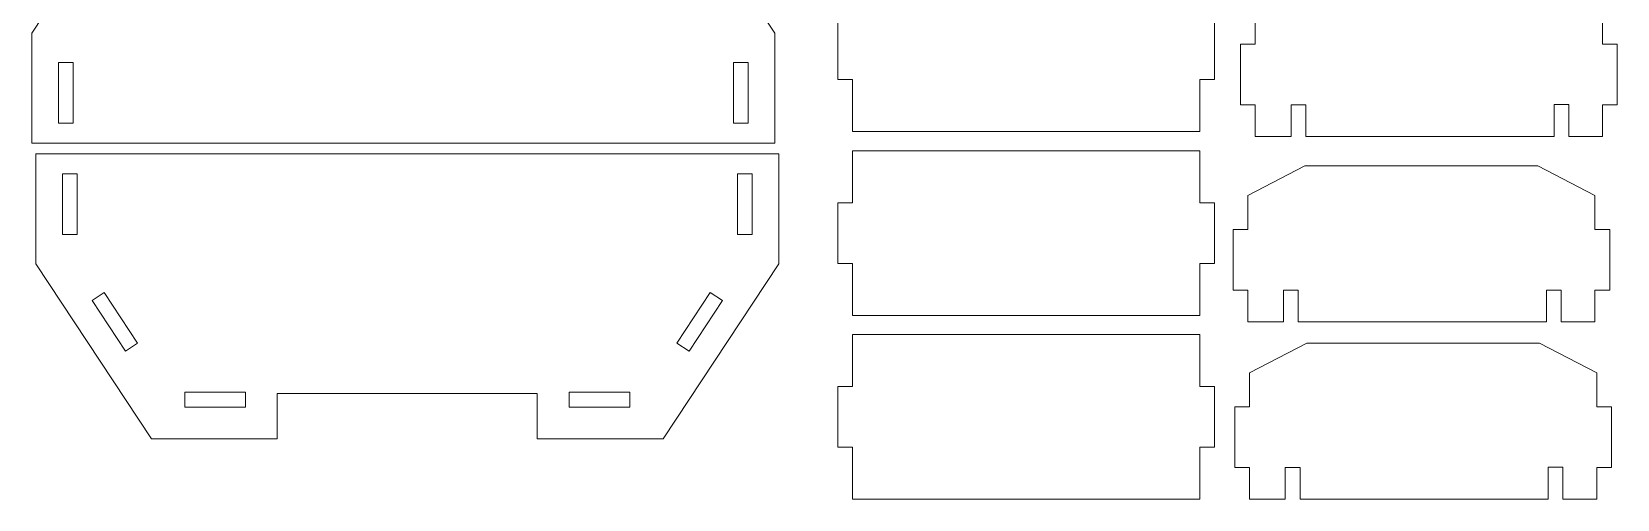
# Model space of a CAD drawing. Header units: millimetres. Extents: x -252 to 510, y -365 to 448.
# Drawn here: x 185.6 to 509.7, y -125 to -29.5 of the extents above; entities that cross this region are included whole.
import ezdxf

# ---------------------------------------------------------------- set-up
doc = ezdxf.new("R2010")
doc.units = ezdxf.units.MM
doc.header["$MEASUREMENT"] = 0
doc.layers.add('Capa 1', color=7, linetype='Continuous')

msp = doc.modelspace()

# ---------------------------------------------------------------- linework, layer by layer
at = {"layer": 'Capa 1', "color": 137, "lineweight": 9}
for points, knots in [([(288.0842, -3.3301), (288.0842, -3.3301), (234.9489, -3.3301), (234.9489, -3.3301), (234.9489, -3.3301), (234.9489, -3.3301), (234.9475, -3.0179), (234.9475, -3.0179), (234.9475, -3.0179), (234.9475, -3.0179), (234.9475, 5.921), (234.9475, 5.921), (234.9475, 5.921), (234.9475, 5.921), (209.2166, 5.921), (209.2166, 5.921), (209.2166, 5.921), (209.2166, 5.921), (185.5899, -29.816), (185.5899, -29.816), (185.5899, -29.816), (185.5899, -29.816), (185.5899, -52.2666), (185.5899, -52.2666), (185.5899, -52.2666), (185.5899, -52.2666), (337.4532, -52.2666), (337.4532, -52.2666), (337.4532, -52.2666), (337.4532, -52.2666), (337.4532, -29.816), (337.4532, -29.816), (337.4532, -29.816), (337.4532, -29.816), (313.8264, 5.921), (313.8264, 5.921), (313.8264, 5.921), (313.8264, 5.921), (288.0958, 5.921), (288.0958, 5.921), (288.0958, 5.921), (288.0958, 5.921), (288.0958, -3.0179), (288.0958, -3.0179), (288.0958, -3.0179), (288.0958, -3.0179), (288.0842, -3.0179), (288.0842, -3.0179), (288.0842, -3.0179), (288.0842, -3.0179), (288.0842, -3.3301), (288.0842, -3.3301)], [0, 0, 0, 0, 0.07692308, 0.07692308, 0.07692308, 0.07692308, 0.15384615, 0.15384615, 0.15384615, 0.15384615, 0.23076923, 0.23076923, 0.23076923, 0.23076923, 0.30769231, 0.30769231, 0.30769231, 0.30769231, 0.38461538, 0.38461538, 0.38461538, 0.38461538, 0.46153846, 0.46153846, 0.46153846, 0.46153846, 0.53846154, 0.53846154, 0.53846154, 0.53846154, 0.61538462, 0.61538462, 0.61538462, 0.61538462, 0.69230769, 0.69230769, 0.69230769, 0.69230769, 0.76923077, 0.76923077, 0.76923077, 0.76923077, 0.84615385, 0.84615385, 0.84615385, 0.84615385, 0.92307692, 0.92307692, 0.92307692, 0.92307692, 1, 1, 1, 1]), ([(427.3524, -26.9037), (427.3524, -26.9037), (424.348, -26.9037), (424.348, -26.9037), (424.348, -26.9037), (424.348, -26.9037), (424.348, -16.285), (424.348, -16.285), (424.348, -16.285), (424.348, -16.285), (353.371, -16.285), (353.371, -16.285), (353.371, -16.285), (353.371, -16.285), (353.371, -26.9037), (353.371, -26.9037), (353.371, -26.9037), (353.371, -26.9037), (350.3666, -26.9037), (350.3666, -26.9037), (350.3666, -26.9037), (350.3666, -26.9037), (350.3666, -39.2972), (350.3666, -39.2972), (350.3666, -39.2972), (350.3666, -39.2972), (353.371, -39.2972), (353.371, -39.2972), (353.371, -39.2972), (353.371, -39.2972), (353.371, -49.9187), (353.371, -49.9187), (353.371, -49.9187), (353.371, -49.9187), (424.348, -49.9187), (424.348, -49.9187), (424.348, -49.9187), (424.348, -49.9187), (424.348, -39.2972), (424.348, -39.2972), (424.348, -39.2972), (424.348, -39.2972), (427.3524, -39.2972), (427.3524, -39.2972), (427.3524, -39.2972), (427.3524, -39.2972), (427.3524, -26.9037), (427.3524, -26.9037)], [0, 0, 0, 0, 0.08333333, 0.08333333, 0.08333333, 0.08333333, 0.16666667, 0.16666667, 0.16666667, 0.16666667, 0.25, 0.25, 0.25, 0.25, 0.33333333, 0.33333333, 0.33333333, 0.33333333, 0.41666667, 0.41666667, 0.41666667, 0.41666667, 0.5, 0.5, 0.5, 0.5, 0.58333333, 0.58333333, 0.58333333, 0.58333333, 0.66666667, 0.66666667, 0.66666667, 0.66666667, 0.75, 0.75, 0.75, 0.75, 0.83333333, 0.83333333, 0.83333333, 0.83333333, 0.91666667, 0.91666667, 0.91666667, 0.91666667, 1, 1, 1, 1]), ([(494.9662, -19.0403), (494.9662, -19.0403), (447.3731, -19.0403), (447.3731, -19.0403), (447.3731, -19.0403), (447.3731, -19.0403), (435.6814, -25.1126), (435.6814, -25.1126), (435.6814, -25.1126), (435.6814, -25.1126), (435.6814, -32.0433), (435.6814, -32.0433), (435.6814, -32.0433), (435.6814, -32.0433), (432.6766, -32.0433), (432.6766, -32.0433), (432.6766, -32.0433), (432.6766, -32.0433), (432.6766, -44.4369), (432.6766, -44.4369), (432.6766, -44.4369), (432.6766, -44.4369), (435.6814, -44.4369), (435.6814, -44.4369), (435.6814, -44.4369), (435.6814, -44.4369), (435.6814, -50.9385), (435.6814, -50.9385), (435.6814, -50.9385), (435.6814, -50.9385), (443.0073, -50.9385), (443.0073, -50.9385), (443.0073, -50.9385), (443.0073, -50.9385), (443.0073, -44.43), (443.0073, -44.43), (443.0073, -44.43), (443.0073, -44.43), (446.0073, -44.43), (446.0073, -44.43), (446.0073, -44.43), (446.0073, -44.43), (446.0073, -50.9385), (446.0073, -50.9385), (446.0073, -50.9385), (446.0073, -50.9385), (496.7355, -50.9385), (496.7355, -50.9385), (496.7355, -50.9385), (496.7355, -50.9385), (496.7355, -44.4118), (496.7355, -44.4118), (496.7355, -44.4118), (496.7355, -44.4118), (499.7355, -44.4118), (499.7355, -44.4118), (499.7355, -44.4118), (499.7355, -44.4118), (499.7355, -50.9385), (499.7355, -50.9385), (499.7355, -50.9385), (499.7355, -50.9385), (506.6586, -50.9385), (506.6586, -50.9385), (506.6586, -50.9385), (506.6586, -50.9385), (506.6586, -44.4369), (506.6586, -44.4369), (506.6586, -44.4369), (506.6586, -44.4369), (509.6629, -44.4369), (509.6629, -44.4369), (509.6629, -44.4369), (509.6629, -44.4369), (509.6629, -32.0433), (509.6629, -32.0433), (509.6629, -32.0433), (509.6629, -32.0433), (506.6586, -32.0433), (506.6586, -32.0433), (506.6586, -32.0433), (506.6586, -32.0433), (506.6586, -25.1126), (506.6586, -25.1126), (506.6586, -25.1126), (506.6586, -25.1126), (494.9662, -19.0403), (494.9662, -19.0403)], [0, 0, 0, 0, 0.04545455, 0.04545455, 0.04545455, 0.04545455, 0.09090909, 0.09090909, 0.09090909, 0.09090909, 0.13636364, 0.13636364, 0.13636364, 0.13636364, 0.18181818, 0.18181818, 0.18181818, 0.18181818, 0.22727273, 0.22727273, 0.22727273, 0.22727273, 0.27272727, 0.27272727, 0.27272727, 0.27272727, 0.31818182, 0.31818182, 0.31818182, 0.31818182, 0.36363636, 0.36363636, 0.36363636, 0.36363636, 0.40909091, 0.40909091, 0.40909091, 0.40909091, 0.45454545, 0.45454545, 0.45454545, 0.45454545, 0.5, 0.5, 0.5, 0.5, 0.54545455, 0.54545455, 0.54545455, 0.54545455, 0.59090909, 0.59090909, 0.59090909, 0.59090909, 0.63636364, 0.63636364, 0.63636364, 0.63636364, 0.68181818, 0.68181818, 0.68181818, 0.68181818, 0.72727273, 0.72727273, 0.72727273, 0.72727273, 0.77272727, 0.77272727, 0.77272727, 0.77272727, 0.81818182, 0.81818182, 0.81818182, 0.81818182, 0.86363636, 0.86363636, 0.86363636, 0.86363636, 0.90909091, 0.90909091, 0.90909091, 0.90909091, 0.95454545, 0.95454545, 0.95454545, 0.95454545, 1, 1, 1, 1]), ([(194.0366, -35.8309), (194.0366, -35.8309), (194.0366, -48.2309), (194.0366, -48.2309), (194.0366, -48.2309), (194.0366, -48.2309), (191.0366, -48.2309), (191.0366, -48.2309), (191.0366, -48.2309), (191.0366, -48.2309), (191.0366, -35.8309), (191.0366, -35.8309), (191.0366, -35.8309), (191.0366, -35.8309), (194.0366, -35.8309), (194.0366, -35.8309)], [0, 0, 0, 0, 0.25, 0.25, 0.25, 0.25, 0.5, 0.5, 0.5, 0.5, 0.75, 0.75, 0.75, 0.75, 1, 1, 1, 1]), ([(329.0066, -48.2309), (329.0066, -48.2309), (329.0066, -35.8309), (329.0066, -35.8309), (329.0066, -35.8309), (329.0066, -35.8309), (332.0066, -35.8309), (332.0066, -35.8309), (332.0066, -35.8309), (332.0066, -35.8309), (332.0066, -48.2309), (332.0066, -48.2309), (332.0066, -48.2309), (332.0066, -48.2309), (329.0066, -48.2309), (329.0066, -48.2309)], [0, 0, 0, 0, 0.25, 0.25, 0.25, 0.25, 0.5, 0.5, 0.5, 0.5, 0.75, 0.75, 0.75, 0.75, 1, 1, 1, 1]), ([(338.2808, -54.4938), (338.2808, -54.4938), (186.4175, -54.4938), (186.4175, -54.4938), (186.4175, -54.4938), (186.4175, -54.4938), (186.4175, -76.9444), (186.4175, -76.9444), (186.4175, -76.9444), (186.4175, -76.9444), (210.0442, -112.6814), (210.0442, -112.6814), (210.0442, -112.6814), (210.0442, -112.6814), (235.7751, -112.6814), (235.7751, -112.6814), (235.7751, -112.6814), (235.7751, -112.6814), (235.7751, -103.7425), (235.7751, -103.7425), (235.7751, -103.7425), (235.7751, -103.7425), (235.7765, -103.4303), (235.7765, -103.4303), (235.7765, -103.4303), (235.7765, -103.4303), (288.9118, -103.4303), (288.9118, -103.4303), (288.9118, -103.4303), (288.9118, -103.4303), (288.9118, -103.7425), (288.9118, -103.7425), (288.9118, -103.7425), (288.9118, -103.7425), (288.9234, -103.7425), (288.9234, -103.7425), (288.9234, -103.7425), (288.9234, -103.7425), (288.9234, -112.6814), (288.9234, -112.6814), (288.9234, -112.6814), (288.9234, -112.6814), (314.654, -112.6814), (314.654, -112.6814), (314.654, -112.6814), (314.654, -112.6814), (338.2808, -76.9444), (338.2808, -76.9444), (338.2808, -76.9444), (338.2808, -76.9444), (338.2808, -54.4938), (338.2808, -54.4938)], [0, 0, 0, 0, 0.07692308, 0.07692308, 0.07692308, 0.07692308, 0.15384615, 0.15384615, 0.15384615, 0.15384615, 0.23076923, 0.23076923, 0.23076923, 0.23076923, 0.30769231, 0.30769231, 0.30769231, 0.30769231, 0.38461538, 0.38461538, 0.38461538, 0.38461538, 0.46153846, 0.46153846, 0.46153846, 0.46153846, 0.53846154, 0.53846154, 0.53846154, 0.53846154, 0.61538462, 0.61538462, 0.61538462, 0.61538462, 0.69230769, 0.69230769, 0.69230769, 0.69230769, 0.76923077, 0.76923077, 0.76923077, 0.76923077, 0.84615385, 0.84615385, 0.84615385, 0.84615385, 0.92307692, 0.92307692, 0.92307692, 0.92307692, 1, 1, 1, 1]), ([(424.348, -53.8369), (424.348, -53.8369), (353.371, -53.8369), (353.371, -53.8369), (353.371, -53.8369), (353.371, -53.8369), (353.371, -64.4581), (353.371, -64.4581), (353.371, -64.4581), (353.371, -64.4581), (350.3666, -64.4581), (350.3666, -64.4581), (350.3666, -64.4581), (350.3666, -64.4581), (350.3666, -76.8517), (350.3666, -76.8517), (350.3666, -76.8517), (350.3666, -76.8517), (353.371, -76.8517), (353.371, -76.8517), (353.371, -76.8517), (353.371, -76.8517), (353.371, -87.4704), (353.371, -87.4704), (353.371, -87.4704), (353.371, -87.4704), (424.348, -87.4704), (424.348, -87.4704), (424.348, -87.4704), (424.348, -87.4704), (424.348, -76.8517), (424.348, -76.8517), (424.348, -76.8517), (424.348, -76.8517), (427.3524, -76.8517), (427.3524, -76.8517), (427.3524, -76.8517), (427.3524, -76.8517), (427.3524, -64.4581), (427.3524, -64.4581), (427.3524, -64.4581), (427.3524, -64.4581), (424.348, -64.4581), (424.348, -64.4581), (424.348, -64.4581), (424.348, -64.4581), (424.348, -53.8369), (424.348, -53.8369)], [0, 0, 0, 0, 0.08333333, 0.08333333, 0.08333333, 0.08333333, 0.16666667, 0.16666667, 0.16666667, 0.16666667, 0.25, 0.25, 0.25, 0.25, 0.33333333, 0.33333333, 0.33333333, 0.33333333, 0.41666667, 0.41666667, 0.41666667, 0.41666667, 0.5, 0.5, 0.5, 0.5, 0.58333333, 0.58333333, 0.58333333, 0.58333333, 0.66666667, 0.66666667, 0.66666667, 0.66666667, 0.75, 0.75, 0.75, 0.75, 0.83333333, 0.83333333, 0.83333333, 0.83333333, 0.91666667, 0.91666667, 0.91666667, 0.91666667, 1, 1, 1, 1]), ([(434.1247, -62.9923), (434.1247, -62.9923), (434.1247, -69.923), (434.1247, -69.923), (434.1247, -69.923), (434.1247, -69.923), (431.1199, -69.923), (431.1199, -69.923), (431.1199, -69.923), (431.1199, -69.923), (431.1199, -82.3166), (431.1199, -82.3166), (431.1199, -82.3166), (431.1199, -82.3166), (434.1247, -82.3166), (434.1247, -82.3166), (434.1247, -82.3166), (434.1247, -82.3166), (434.1247, -88.8182), (434.1247, -88.8182), (434.1247, -88.8182), (434.1247, -88.8182), (441.4506, -88.8182), (441.4506, -88.8182), (441.4506, -88.8182), (441.4506, -88.8182), (441.4506, -82.3097), (441.4506, -82.3097), (441.4506, -82.3097), (441.4506, -82.3097), (444.4506, -82.3097), (444.4506, -82.3097), (444.4506, -82.3097), (444.4506, -82.3097), (444.4506, -88.8182), (444.4506, -88.8182), (444.4506, -88.8182), (444.4506, -88.8182), (495.1788, -88.8182), (495.1788, -88.8182), (495.1788, -88.8182), (495.1788, -88.8182), (495.1788, -82.2915), (495.1788, -82.2915), (495.1788, -82.2915), (495.1788, -82.2915), (498.1788, -82.2915), (498.1788, -82.2915), (498.1788, -82.2915), (498.1788, -82.2915), (498.1788, -88.8182), (498.1788, -88.8182), (498.1788, -88.8182), (498.1788, -88.8182), (505.1019, -88.8182), (505.1019, -88.8182), (505.1019, -88.8182), (505.1019, -88.8182), (505.1019, -82.3166), (505.1019, -82.3166), (505.1019, -82.3166), (505.1019, -82.3166), (508.1062, -82.3166), (508.1062, -82.3166), (508.1062, -82.3166), (508.1062, -82.3166), (508.1062, -69.923), (508.1062, -69.923), (508.1062, -69.923), (508.1062, -69.923), (505.1019, -69.923), (505.1019, -69.923), (505.1019, -69.923), (505.1019, -69.923), (505.1019, -62.9923), (505.1019, -62.9923), (505.1019, -62.9923), (505.1019, -62.9923), (493.4095, -56.92), (493.4095, -56.92), (493.4095, -56.92), (493.4095, -56.92), (445.8164, -56.92), (445.8164, -56.92), (445.8164, -56.92), (445.8164, -56.92), (434.1247, -62.9923), (434.1247, -62.9923)], [0, 0, 0, 0, 0.04545455, 0.04545455, 0.04545455, 0.04545455, 0.09090909, 0.09090909, 0.09090909, 0.09090909, 0.13636364, 0.13636364, 0.13636364, 0.13636364, 0.18181818, 0.18181818, 0.18181818, 0.18181818, 0.22727273, 0.22727273, 0.22727273, 0.22727273, 0.27272727, 0.27272727, 0.27272727, 0.27272727, 0.31818182, 0.31818182, 0.31818182, 0.31818182, 0.36363636, 0.36363636, 0.36363636, 0.36363636, 0.40909091, 0.40909091, 0.40909091, 0.40909091, 0.45454545, 0.45454545, 0.45454545, 0.45454545, 0.5, 0.5, 0.5, 0.5, 0.54545455, 0.54545455, 0.54545455, 0.54545455, 0.59090909, 0.59090909, 0.59090909, 0.59090909, 0.63636364, 0.63636364, 0.63636364, 0.63636364, 0.68181818, 0.68181818, 0.68181818, 0.68181818, 0.72727273, 0.72727273, 0.72727273, 0.72727273, 0.77272727, 0.77272727, 0.77272727, 0.77272727, 0.81818182, 0.81818182, 0.81818182, 0.81818182, 0.86363636, 0.86363636, 0.86363636, 0.86363636, 0.90909091, 0.90909091, 0.90909091, 0.90909091, 0.95454545, 0.95454545, 0.95454545, 0.95454545, 1, 1, 1, 1]), ([(194.8642, -58.5295), (194.8642, -58.5295), (194.8642, -70.9295), (194.8642, -70.9295), (194.8642, -70.9295), (194.8642, -70.9295), (191.8642, -70.9295), (191.8642, -70.9295), (191.8642, -70.9295), (191.8642, -70.9295), (191.8642, -58.5295), (191.8642, -58.5295), (191.8642, -58.5295), (191.8642, -58.5295), (194.8642, -58.5295), (194.8642, -58.5295)], [0, 0, 0, 0, 0.25, 0.25, 0.25, 0.25, 0.5, 0.5, 0.5, 0.5, 0.75, 0.75, 0.75, 0.75, 1, 1, 1, 1]), ([(329.8342, -70.9295), (329.8342, -70.9295), (329.8342, -58.5295), (329.8342, -58.5295), (329.8342, -58.5295), (329.8342, -58.5295), (332.8342, -58.5295), (332.8342, -58.5295), (332.8342, -58.5295), (332.8342, -58.5295), (332.8342, -70.9295), (332.8342, -70.9295), (332.8342, -70.9295), (332.8342, -70.9295), (329.8342, -70.9295), (329.8342, -70.9295)], [0, 0, 0, 0, 0.25, 0.25, 0.25, 0.25, 0.5, 0.5, 0.5, 0.5, 0.75, 0.75, 0.75, 0.75, 1, 1, 1, 1]), ([(200.4283, -82.7854), (200.4283, -82.7854), (207.2361, -93.1493), (207.2361, -93.1493), (207.2361, -93.1493), (207.2361, -93.1493), (204.7288, -94.7963), (204.7288, -94.7963), (204.7288, -94.7963), (204.7288, -94.7963), (197.9207, -84.4326), (197.9207, -84.4326), (197.9207, -84.4326), (197.9207, -84.4326), (200.4283, -82.7854), (200.4283, -82.7854)], [0, 0, 0, 0, 0.25, 0.25, 0.25, 0.25, 0.5, 0.5, 0.5, 0.5, 0.75, 0.75, 0.75, 0.75, 1, 1, 1, 1]), ([(317.462, -93.1493), (317.462, -93.1493), (324.2698, -82.7854), (324.2698, -82.7854), (324.2698, -82.7854), (324.2698, -82.7854), (326.7774, -84.4326), (326.7774, -84.4326), (326.7774, -84.4326), (326.7774, -84.4326), (319.9693, -94.7963), (319.9693, -94.7963), (319.9693, -94.7963), (319.9693, -94.7963), (317.462, -93.1493), (317.462, -93.1493)], [0, 0, 0, 0, 0.25, 0.25, 0.25, 0.25, 0.5, 0.5, 0.5, 0.5, 0.75, 0.75, 0.75, 0.75, 1, 1, 1, 1]), ([(427.3524, -102.0127), (427.3524, -102.0127), (424.348, -102.0127), (424.348, -102.0127), (424.348, -102.0127), (424.348, -102.0127), (424.348, -91.3914), (424.348, -91.3914), (424.348, -91.3914), (424.348, -91.3914), (353.371, -91.3914), (353.371, -91.3914), (353.371, -91.3914), (353.371, -91.3914), (353.371, -102.0127), (353.371, -102.0127), (353.371, -102.0127), (353.371, -102.0127), (350.3666, -102.0127), (350.3666, -102.0127), (350.3666, -102.0127), (350.3666, -102.0127), (350.3666, -114.4061), (350.3666, -114.4061), (350.3666, -114.4061), (350.3666, -114.4061), (353.371, -114.4061), (353.371, -114.4061), (353.371, -114.4061), (353.371, -114.4061), (353.371, -125.025), (353.371, -125.025), (353.371, -125.025), (353.371, -125.025), (424.348, -125.025), (424.348, -125.025), (424.348, -125.025), (424.348, -125.025), (424.348, -114.4061), (424.348, -114.4061), (424.348, -114.4061), (424.348, -114.4061), (427.3524, -114.4061), (427.3524, -114.4061), (427.3524, -114.4061), (427.3524, -114.4061), (427.3524, -102.0127), (427.3524, -102.0127)], [0, 0, 0, 0, 0.08333333, 0.08333333, 0.08333333, 0.08333333, 0.16666667, 0.16666667, 0.16666667, 0.16666667, 0.25, 0.25, 0.25, 0.25, 0.33333333, 0.33333333, 0.33333333, 0.33333333, 0.41666667, 0.41666667, 0.41666667, 0.41666667, 0.5, 0.5, 0.5, 0.5, 0.58333333, 0.58333333, 0.58333333, 0.58333333, 0.66666667, 0.66666667, 0.66666667, 0.66666667, 0.75, 0.75, 0.75, 0.75, 0.83333333, 0.83333333, 0.83333333, 0.83333333, 0.91666667, 0.91666667, 0.91666667, 0.91666667, 1, 1, 1, 1]), ([(493.7729, -93.1268), (493.7729, -93.1268), (446.1798, -93.1268), (446.1798, -93.1268), (446.1798, -93.1268), (446.1798, -93.1268), (434.4881, -99.1991), (434.4881, -99.1991), (434.4881, -99.1991), (434.4881, -99.1991), (434.4881, -106.1298), (434.4881, -106.1298), (434.4881, -106.1298), (434.4881, -106.1298), (431.4833, -106.1298), (431.4833, -106.1298), (431.4833, -106.1298), (431.4833, -106.1298), (431.4833, -118.5234), (431.4833, -118.5234), (431.4833, -118.5234), (431.4833, -118.5234), (434.4881, -118.5234), (434.4881, -118.5234), (434.4881, -118.5234), (434.4881, -118.5234), (434.4881, -125.025), (434.4881, -125.025), (434.4881, -125.025), (434.4881, -125.025), (441.814, -125.025), (441.814, -125.025), (441.814, -125.025), (441.814, -125.025), (441.814, -118.5165), (441.814, -118.5165), (441.814, -118.5165), (441.814, -118.5165), (444.814, -118.5165), (444.814, -118.5165), (444.814, -118.5165), (444.814, -118.5165), (444.814, -125.025), (444.814, -125.025), (444.814, -125.025), (444.814, -125.025), (495.5422, -125.025), (495.5422, -125.025), (495.5422, -125.025), (495.5422, -125.025), (495.5422, -118.4983), (495.5422, -118.4983), (495.5422, -118.4983), (495.5422, -118.4983), (498.5422, -118.4983), (498.5422, -118.4983), (498.5422, -118.4983), (498.5422, -118.4983), (498.5422, -125.025), (498.5422, -125.025), (498.5422, -125.025), (498.5422, -125.025), (505.4653, -125.025), (505.4653, -125.025), (505.4653, -125.025), (505.4653, -125.025), (505.4653, -118.5234), (505.4653, -118.5234), (505.4653, -118.5234), (505.4653, -118.5234), (508.4696, -118.5234), (508.4696, -118.5234), (508.4696, -118.5234), (508.4696, -118.5234), (508.4696, -106.1298), (508.4696, -106.1298), (508.4696, -106.1298), (508.4696, -106.1298), (505.4653, -106.1298), (505.4653, -106.1298), (505.4653, -106.1298), (505.4653, -106.1298), (505.4653, -99.1991), (505.4653, -99.1991), (505.4653, -99.1991), (505.4653, -99.1991), (493.7729, -93.1268), (493.7729, -93.1268)], [0, 0, 0, 0, 0.04545455, 0.04545455, 0.04545455, 0.04545455, 0.09090909, 0.09090909, 0.09090909, 0.09090909, 0.13636364, 0.13636364, 0.13636364, 0.13636364, 0.18181818, 0.18181818, 0.18181818, 0.18181818, 0.22727273, 0.22727273, 0.22727273, 0.22727273, 0.27272727, 0.27272727, 0.27272727, 0.27272727, 0.31818182, 0.31818182, 0.31818182, 0.31818182, 0.36363636, 0.36363636, 0.36363636, 0.36363636, 0.40909091, 0.40909091, 0.40909091, 0.40909091, 0.45454545, 0.45454545, 0.45454545, 0.45454545, 0.5, 0.5, 0.5, 0.5, 0.54545455, 0.54545455, 0.54545455, 0.54545455, 0.59090909, 0.59090909, 0.59090909, 0.59090909, 0.63636364, 0.63636364, 0.63636364, 0.63636364, 0.68181818, 0.68181818, 0.68181818, 0.68181818, 0.72727273, 0.72727273, 0.72727273, 0.72727273, 0.77272727, 0.77272727, 0.77272727, 0.77272727, 0.81818182, 0.81818182, 0.81818182, 0.81818182, 0.86363636, 0.86363636, 0.86363636, 0.86363636, 0.90909091, 0.90909091, 0.90909091, 0.90909091, 0.95454545, 0.95454545, 0.95454545, 0.95454545, 1, 1, 1, 1]), ([(216.8753, -103.1803), (216.8753, -103.1803), (229.2753, -103.1803), (229.2753, -103.1803), (229.2753, -103.1803), (229.2753, -103.1803), (229.2753, -106.1803), (229.2753, -106.1803), (229.2753, -106.1803), (229.2753, -106.1803), (216.8753, -106.1803), (216.8753, -106.1803), (216.8753, -106.1803), (216.8753, -106.1803), (216.8753, -103.1803), (216.8753, -103.1803)], [0, 0, 0, 0, 0.25, 0.25, 0.25, 0.25, 0.5, 0.5, 0.5, 0.5, 0.75, 0.75, 0.75, 0.75, 1, 1, 1, 1]), ([(295.4245, -106.1803), (295.4245, -106.1803), (295.4245, -103.1803), (295.4245, -103.1803), (295.4245, -103.1803), (295.4245, -103.1803), (307.8245, -103.1803), (307.8245, -103.1803), (307.8245, -103.1803), (307.8245, -103.1803), (307.8245, -106.1803), (307.8245, -106.1803), (307.8245, -106.1803), (307.8245, -106.1803), (295.4245, -106.1803), (295.4245, -106.1803)], [0, 0, 0, 0, 0.25, 0.25, 0.25, 0.25, 0.5, 0.5, 0.5, 0.5, 0.75, 0.75, 0.75, 0.75, 1, 1, 1, 1])]:
    msp.add_open_spline(points, degree=3, knots=knots, dxfattribs=at)

doc.saveas('drawing.dxf')
